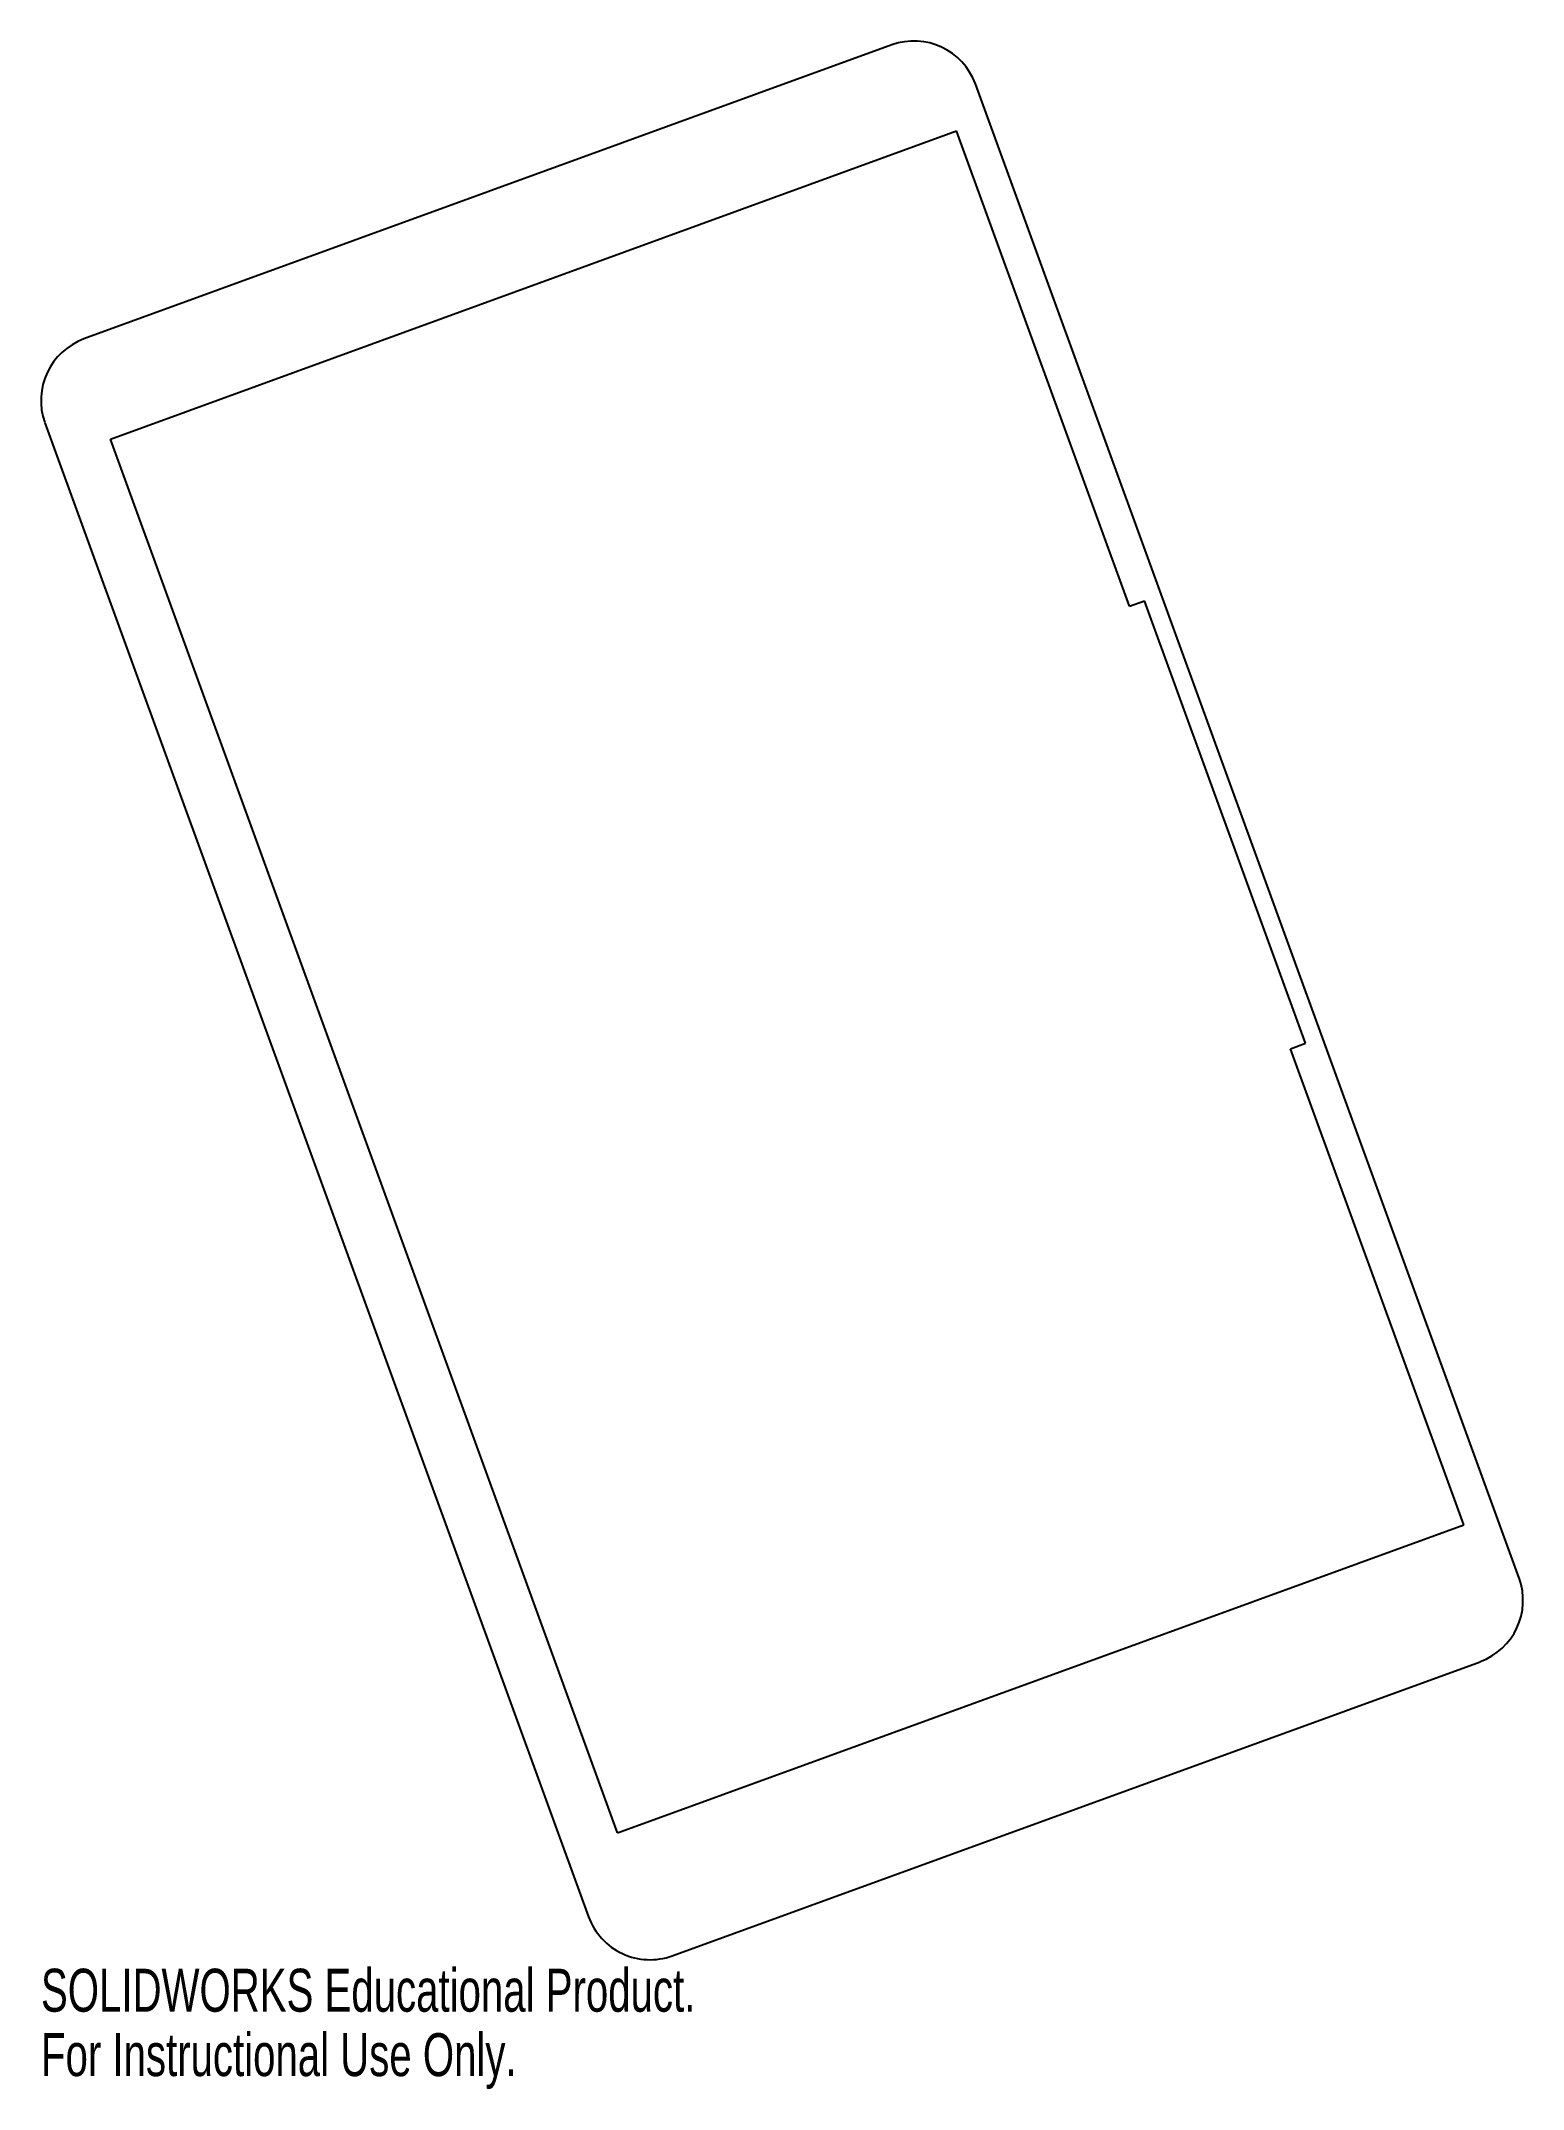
# Model space of a CAD drawing. Header units: millimetres. Extents: x -184 to -17, y -31 to 200.
import ezdxf

# ---------------------------------------------------------------- set-up
doc = ezdxf.new("R2010")
doc.units = ezdxf.units.MM
doc.styles.add('SLDTEXTSTYLE0', font='TXT', dxfattribs={"width": 0.7})

msp = doc.modelspace()

# ---------------------------------------------------------------- linework, layer by layer
at = {"color": 7, "linetype": 'Continuous', "lineweight": 25}
for p, q in [((-87.85, 199.56), (-178.82, 166.45)), ((-17.21, 26.96), (-78.43, 195.17)), ((-175.84, 155.19), (-80.55, 189.87)), ((-61.07, 136.36), (-80.55, 189.87)), ((-183.21, 157.03), (-121.99, -11.17)), ((-118.72, -1.74), (-175.84, 155.19)), ((-61.07, 136.36), (-59.38, 136.97)), ((-41.25, 87.17), (-59.38, 136.97)), ((-42.95, 86.55), (-41.25, 87.17)), ((-23.43, 32.94), (-42.95, 86.55)), ((-118.72, -1.74), (-23.43, 32.94)), ((-112.57, -15.57), (-21.61, 17.54))]:
    msp.add_line(p, q, dxfattribs=at)
for centre, start, end in [((-85.34, 192.65), 20, 110), ((-176.3, 159.55), 110, 200), ((-24.12, 24.45), 290, 20), ((-115.08, -8.66), 200, 290)]:
    msp.add_arc(centre, 7.35, start, end, dxfattribs=at)

# ---------------------------------------------------------------- texts
at = {"color": 7, "linetype": 'Continuous', "char_height": 4.8336, "attachment_point": 1, "style": 'SLDTEXTSTYLE0'}
for s, insert in [('SOLIDWORKS Educational Product.', (-183.65, -17.03)), ('For Instructional Use Only.', (-183.65, -24.28))]:
    msp.add_mtext(s, dxfattribs=dict(at, insert=insert))

doc.saveas('drawing.dxf')
